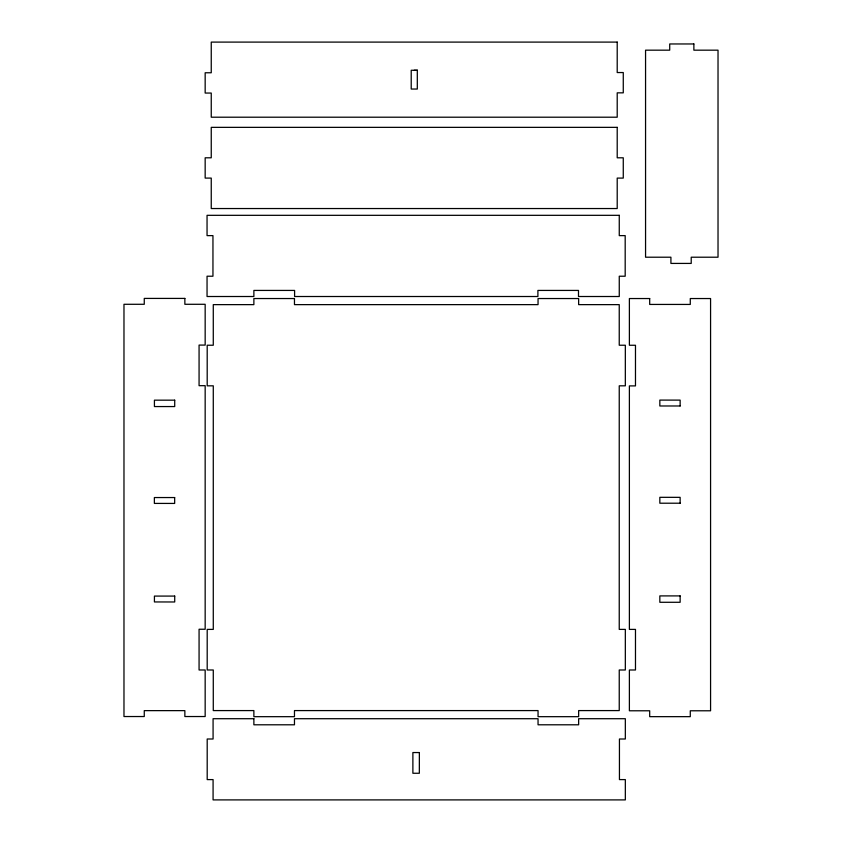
<?xml version="1.0" encoding="UTF-8"?>
<svg xmlns="http://www.w3.org/2000/svg" width="842" height="842" viewBox="0 0 842 842"><rect width="100%" height="100%" fill="white"/><g stroke="black" fill="none" stroke-linecap="round" stroke-linejoin="round"><path stroke-width="1.26" d="M414.264 70.265L417.306 70.349M419.369 752.548L419.337 773.261L412.885 773.261L412.885 752.548L419.369 752.548M617.207 42.1L211.247 42.1L211.247 72.77L205.164 72.77L205.164 93.052L211.247 93.052L211.247 117.206L617.207 117.206L617.207 92.841L623.269 92.841L623.269 72.549L617.207 72.549L617.207 42.1M693.871 43.963L669.716 43.963L669.716 50.173L645.561 50.173L645.561 257.21L670.916 257.21L670.916 263.42L691.219 263.42L691.219 257.21L718.026 257.21L718.026 50.173L693.871 50.173L693.871 43.963M417.306 70.265L411.212 70.265L411.212 89.041L417.306 89.041L417.306 70.265M617.207 127.352L211.247 127.352L211.247 157.801L205.164 157.801L205.164 178.094L211.247 178.094L211.247 208.542L617.207 208.542L617.207 178.094L623.269 178.094L623.269 157.801L617.207 157.801L617.207 127.352M619.259 215.32L207.048 215.32L207.048 235.623L212.952 235.623L212.952 276.218L207.048 276.218L207.048 296.51L253.874 296.51L253.874 290.427L294.595 290.427L294.595 296.51L537.901 296.51L537.901 290.427L578.496 290.427L578.496 296.51L619.259 296.51L619.259 276.218L625.185 276.218L625.185 235.623L619.259 235.623L619.259 215.32M184.861 298.415L144.266 298.415L144.266 304.288L123.974 304.288L123.974 716.531L144.266 716.531L144.266 710.637L184.861 710.637L184.861 716.531L205.164 716.531L205.164 669.99L199.07 669.99L199.07 629.248L205.164 629.248L205.164 385.678L199.07 385.678L199.07 345.083L205.164 345.083L205.164 304.288L184.861 304.288L184.861 298.415M294.468 298.542L253.874 298.542L253.874 304.636L213.279 304.636L213.279 345.231L207.195 345.231L207.195 385.825L213.279 385.825L213.279 629.395L207.195 629.395L207.195 669.99L213.279 669.99L213.279 710.585L253.874 710.585L253.874 716.679L294.468 716.679L294.468 710.585L538.049 710.585L538.049 716.679L578.643 716.679L578.643 710.585L619.238 710.585L619.238 669.99L625.332 669.99L625.332 629.395L619.238 629.395L619.238 385.825L625.332 385.825L625.332 345.231L619.238 345.231L619.238 304.636L578.643 304.636L578.643 298.542L538.049 298.542L538.049 304.636L294.468 304.636L294.468 298.542M649.687 298.542L629.384 298.542L629.384 345.262L635.478 345.262L635.478 385.899L629.384 385.899L629.384 629.395L635.478 629.395L635.478 669.99L629.384 669.99L629.384 710.785L649.687 710.785L649.687 716.658L690.282 716.658L690.282 710.785L710.574 710.785L710.574 298.542L690.282 298.542L690.282 304.436L649.687 304.436L649.687 298.542M174.715 400.171L154.423 400.171L154.423 406.56L174.715 406.56L174.715 400.171M680.136 405.981L659.833 405.981L659.833 400.087L680.136 400.118L680.136 405.981M174.662 497.548L154.37 497.548L154.37 503.411L174.662 503.432L174.662 497.548M680.136 503.211L659.833 503.211L659.833 497.317L680.136 497.348L680.136 503.211M680.136 595.904L659.833 595.904L659.833 602.283L680.136 602.283L680.136 595.904M174.715 596.083L154.423 596.083L154.423 601.946L174.715 601.977L174.715 596.083M253.874 718.71L213.079 718.71L213.079 739.002L207.195 739.002L207.195 779.597L213.079 779.597L213.079 799.9L625.332 799.9L625.332 779.597L619.438 779.597L619.438 739.002L625.332 739.002L625.332 718.71L578.643 718.71L578.643 724.794L538.049 724.794L538.049 718.71L294.468 718.71L294.468 724.794L253.874 724.794L253.874 718.71"/></g></svg>
